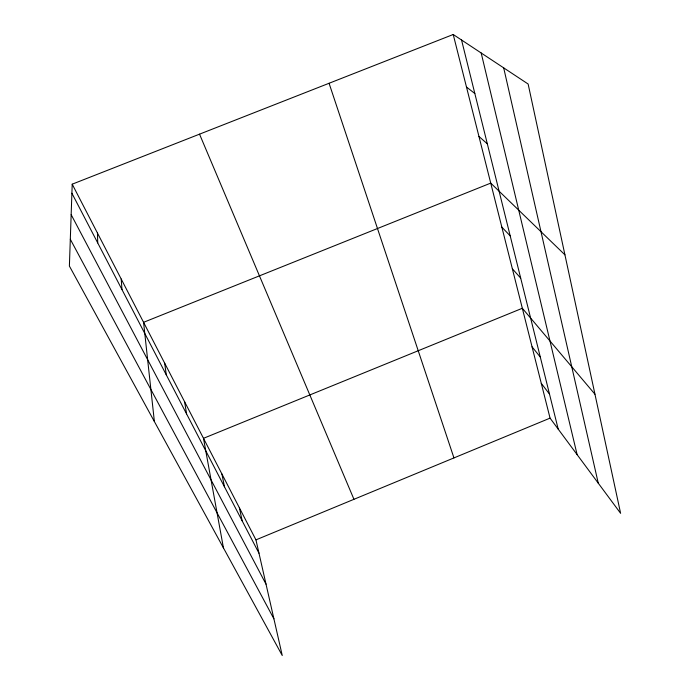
<?xml version="1.0" encoding="UTF-8"?>
<svg xmlns="http://www.w3.org/2000/svg" width="690" height="690" viewBox="0 0 690 690"><rect width="100%" height="100%" fill="white"/><g stroke="black" fill="none" stroke-linecap="round" stroke-linejoin="round"><path stroke-width="1.03" d="M72.209 184.178L69.388 266.047L282.245 655.5L255.947 539.873L72.209 184.178L453.218 34.5L528.135 84.025L620.612 513.326L550.059 418.131L453.218 34.5M255.947 539.873L550.059 418.131M466.483 87.035L474.832 93.512M478.964 136.482L487.33 143.822M564.929 254.834L490.737 183.109L143.572 322.316L154.379 421.547M501.854 227.148L510.203 235.885M512.368 268.807L520.691 278.122M594.952 394.223L522.33 308.275L203.49 438.322L223.439 547.903M532.059 346.829L540.313 357.084M541.296 383.399L549.49 394.042M70.311 239.266L273.904 618.827M71.165 214.659L266.021 584.171M71.898 193.234L258.974 553.199M199.531 134.162L353.953 499.301M329.07 83.274L453.951 457.918M461.541 39.994L558.201 429.12M481.18 52.983L577.125 454.65M503.691 67.862L598.264 483.181M239.37 507.788L242.181 520.881M221.913 473.987L224.466 486.795M184.609 401.778L186.576 413.879M164.668 363.164L166.281 374.834M121.207 279.027L121.975 289.584M97.463 233.065L97.73 242.923"/></g></svg>
